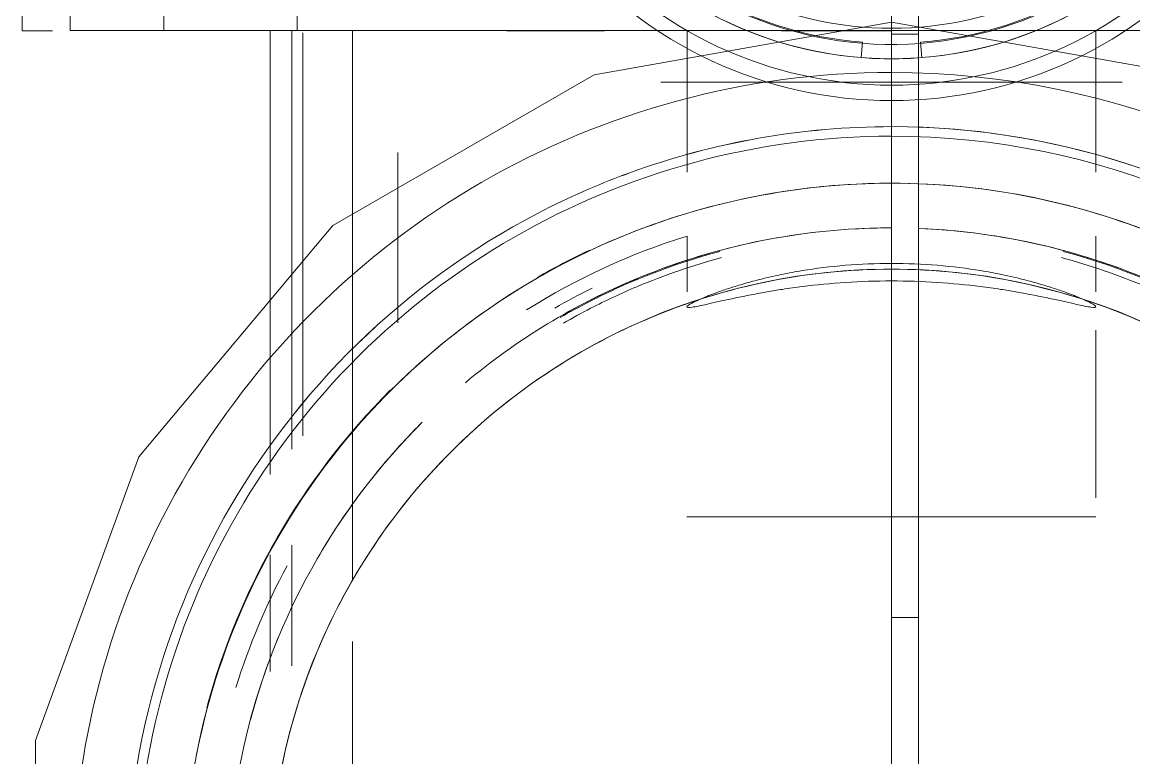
# Model space of a CAD drawing. Header units: metres. Extents: x 147 to 427, y -16 to 162.
# Drawn here: x 318.4347 to 318.5625, y 96.1173 to 96.202 of the extents above; entities that cross this region are included whole.
import ezdxf

# ---------------------------------------------------------------- set-up
doc = ezdxf.new("R2010")
doc.units = ezdxf.units.M
for name, color, linetype, lineweight in [('P-PIPE', 7, 'Continuous', 5), ('P-PIPE-CNTR', 7, 'Continuous', 5), ('P-SANR-FIXT', 7, 'Continuous', 5)]:
    doc.layers.add(name, color=color, linetype=linetype, lineweight=lineweight)

# ---------------------------------------------------------------- blocks, each defined once
blk = doc.blocks.new('Bomba Jacuzzi1 - 15B-T 1_1_2CV TRIF_220_380V _1 1_2CV_-2414014-TÉRREO 1_20 - Dependente 1')
at = {"layer": 'P-SANR-FIXT', "color": 254, "lineweight": 15, "true_color": 0xd3d3d3}
for p, q in [((0.1188539035430828, 0.1000000000000005), (0.09902800000000002, 0.1000000000000005)), ((0.09902800000000002, 0.1000000000000006), (0.1188539035430828, 0.1000000000000006)), ((0.09902800000000002, 0.1000000000000006), (0.1188539035430828, 0.1000000000000006)), ((0.09905600000000002, 0.09127999058431754), (0.09905600000000002, 0.08183940065763023)), ((0.09905600000000002, 0.08369963825268044), (0.103056, 0.08369963825268044)), ((0.0990560000000322, 0.07147000000000037), (0.04795790829819047, 0.07147000000000037)), ((0.03983716857408981, 0.06899999999965513), (0.02594911746114831, 0.06899999999965513)), ((0.05242102550241265, 0.06772500000000041), (0.09878500888991258, 0.06772500000000041)), ((0.03579571668980281, 0.06200000000000031), (0.05924381482001789, 0.06200000000000031)), ((0.09905600000003041, 0.06200000000000031), (0.05924381482001789, 0.06200000000000031)), ((0.08634771557962757, -0.003109999999999865), (0.0085446547744097, -0.003109999999999865))]:
    blk.add_line(p, q, dxfattribs=at)
at = {"layer": 'P-SANR-FIXT', "color": 254, "lineweight": 15, "true_color": 0xe9e9e9}
for p, q in [((0.09902800000000002, 0.1000000000000005), (0.09902800000000002, 0.09650000000000053)), ((0.09902800000000002, 0.09650000000000054), (0.09902800000000002, 0.1000000000000006)), ((0.09905600000000002, 0.06838664109389185), (0.103056, 0.06838664109389185)), ((0.09311510000000002, 0.02652500000000036), (0.09311510000000002, 0.0229713238353825)), ((0.09905600000002632, 0.0235077779681538), (0.08275103697731374, 0.0235077779681538)), ((0.09905600000000002, 0.01663468702741362), (0.09905600000000002, 0.02352500000000038)), ((0.09905600000000002, 0.01663468702741398), (0.09905600000000002, 0.02352500000000038)), ((0.09311510000000002, 0.01176250000000003), (0.09311510000000002, 0.01663468702741362)), ((0.09311510000000002, 0.01176250000000048), (0.09311510000000002, 0.01663468702741398)), ((0.09311510000000002, 0.01326250000000045), (0.09311510000000002, -0.01326249999999951)), ((0.09905600000000002, -3.196042743662642e-17), (0.09905600000000002, 0.01176250000000003)), ((0.09905600000000002, 5.048044136244805e-16), (0.09905600000000002, 0.01176250000000048)), ((0.09311510000000002, -0.006088718036036295), (0.09311510000000002, 5.048044136244805e-16)), ((0.09311510000000002, -0.006088718036036832), (0.09311510000000002, -3.196042743662642e-17)), ((0.09905599999997164, -0.0031099999999996), (0.08634771557961866, -0.0031099999999996)), ((0.08634771557961862, -0.003109999999999684), (0.09905599999997158, -0.003109999999999684)), ((0.09905600000000002, -0.01176249999999998), (0.09905600000000002, -0.006088718036036832)), ((0.09905600000000002, -0.01176249999999954), (0.09905600000000002, -0.006088718036036295)), ((0.09311510000000002, -0.01663468702741345), (0.09311510000000002, -0.01176249999999998)), ((0.09311510000000002, -0.01663468702741305), (0.09311510000000002, -0.01176249999999954)), ((0.09905600000000002, -0.02272340506345007), (0.09905600000000002, -0.01663468702741345)), ((0.09905600000000002, -0.02272340506344993), (0.09905600000000002, -0.01663468702741305)), ((0.09311510000000002, -0.02297132383538193), (0.09311510000000002, -0.02652499999999965)), ((0.08275103697731374, -0.02350777796815307), (0.09905600000002632, -0.02350777796815307))]:
    blk.add_line(p, q, dxfattribs=at)
at = {"layer": 'P-SANR-FIXT', "color": 9, "lineweight": 15, "true_color": 0xc0c0c0}
for p, q in [((0.1188539035430828, 0.1000000000000005), (0.09902800000000002, 0.1000000000000005)), ((0.1188133931416311, 0.09449999999974462), (0.09905600000007035, 0.09449999999974462)), ((0.09905600000000002, 0.09450000000000038), (0.09905600000000002, -4.174393375318353e-16)), ((0.09905600000000002, 0.09450000000000038), (0.09905600000000002, 0.09127999058431754)), ((0.04795790829819046, 0.07147000000000037), (0.09905600000003222, 0.07147000000000037)), ((0.09905600000007035, 0.06899999999965513), (0.05090153967197403, 0.06899999999965513)), ((0.05924381482001789, 0.06200000000000031), (0.09905600000003041, 0.06200000000000031)), ((0.08689609248960532, 1.353583911622992e-16), (0.1075000000000001, 1.353583911622992e-16)), ((0.1075000000000001, -0.003109999999999865), (0.08634771557962757, -0.003109999999999865)), ((0.09905600000000002, -0.003145231169702491), (0.09905600000000002, -0.09449999999999967))]:
    blk.add_line(p, q, dxfattribs=at)
at = {"layer": 'P-SANR-FIXT', "color": 254, "lineweight": 15, "true_color": 0xe0e0e0}
for p, q in [((0.103056, 0.1000000000000005), (0.09905600000000002, 0.1000000000000005)), ((0.02532207243578296, 0.07147000000000037), (0.03873347263762102, 0.07147000000000037)), ((0.09878500888991258, 0.06772500000000041), (0.05242102550241265, 0.06772500000000041)), ((0.01093227280387992, 0.06200000000000031), (0.02877572674535542, 0.06200000000000031)), ((0.08275103697731374, 0.0235077779681538), (0.09905600000002632, 0.0235077779681538)), ((0.09311510000000002, 0.01663468702741362), (0.09311510000000002, 0.02352500000000038)), ((0.09311510000000002, 0.01663468702741398), (0.09311510000000002, 0.02352500000000038)), ((0.09311510000000002, 0.0229713238353825), (0.09311510000000002, -0.02297132383538193)), ((0.09311510000000002, 0.02297132383538264), (0.09311510000000002, 0.01326250000000045)), ((0.09311510000000002, 0.006088718036036797), (0.09311510000000002, 0.01176250000000003)), ((0.09311510000000002, 5.048044136244805e-16), (0.09311510000000002, 0.01176250000000048)), ((0.09311510000000002, -3.196042743662642e-17), (0.09311510000000002, 0.006088718036036797)), ((-0.08689609248962044, 1.353583911622991e-16), (0.08689609248960532, 1.353583911622992e-16)), ((0.09311510000000002, -0.01176249999999998), (0.09311510000000002, -0.006088718036036832)), ((0.09311510000000002, -0.01176249999999954), (0.09311510000000002, -0.006088718036036295)), ((0.09311510000000002, -0.01326249999999951), (0.09311510000000002, -0.02297132383538179)), ((0.09311510000000002, -0.02037324762402876), (0.09311510000000002, -0.01663468702741345)), ((0.09311510000000002, -0.02352499999999963), (0.09311510000000002, -0.01663468702741305)), ((0.09311510000000002, -0.02352499999999963), (0.09311510000000002, -0.02037324762402876)), ((0.09905600000002632, -0.02350777796815307), (0.08275103697731374, -0.02350777796815307))]:
    blk.add_line(p, q, dxfattribs=at)
at = {"layer": 'P-SANR-FIXT', "color": 7, "lineweight": 15, "true_color": 0xefefef}
for p, q in [((0.02877572674535541, 0.06200000000000031), (0.01661284993073687, 0.06200000000000031)), ((0.06544093350148483, 0.05680000000000045), (0.08503032854877601, 0.05680000000000045)), ((0.09311510000000002, 0.02652500000000036), (0.09311510000000002, 0.02297132383538264)), ((0.09905600000000002, 0.01176250000000003), (0.09905600000000002, 0.01663468702741362)), ((0.09905600000000002, 0.01176250000000048), (0.09905600000000002, 0.01663468702741398)), ((0.09905599999997156, 3.166817919009191e-16), (0.08689609248959657, 3.166817919009191e-16)), ((0.08689609248959661, 4.002593811947009e-16), (0.09905599999997163, 4.002593811947009e-16)), ((0.09905600000000002, -0.006088718036036295), (0.09905600000000002, 5.048044136244805e-16)), ((0.09905600000000002, -0.006088718036036832), (0.09905600000000002, -3.196042743662642e-17)), ((0.09905600000000002, -0.01663468702741345), (0.09905600000000002, -0.01176249999999998)), ((0.09905600000000002, -0.01663468702741305), (0.09905600000000002, -0.01176249999999954)), ((0.09311510000000002, -0.02297132383538179), (0.09311510000000002, -0.02652499999999965)), ((0.09905600000000002, -0.02352499999999963), (0.09905600000000002, -0.02272340506345007)), ((0.09905600000000002, -0.02352499999999963), (0.09905600000000002, -0.02272340506344993))]:
    blk.add_line(p, q, dxfattribs=at)
at = {"layer": 'P-SANR-FIXT', "color": 7, "lineweight": 15, "true_color": 0xf3f3f3}
for p, q in [((0.08503032854877601, 0.05680000000000045), (0.06544093350148483, 0.05680000000000045)), ((0.0431151, 0.01663468702741398), (0.0431151, 0.02352500000000038)), ((0.0431151, 0.01663468702741398), (0.0431151, 0.02352500000000038)), ((0.0431151, 5.048044136244805e-16), (0.0431151, 0.01176250000000048)), ((0.0431151, 5.048044136244805e-16), (0.0431151, 0.01176250000000048)), ((0.09902800000000002, 0.01267122112329023), (0.09902800000000002, 5.583533635444838e-16)), ((0.09905600000000002, 0.01278113293212703), (0.09905600000000002, 1.144990690029193e-15)), ((0.09905600000000002, 4.991340674109779e-16), (0.09905600000000002, 0.01272673134539941)), ((0.09862, 5.44077283226585e-16), (0.09862, -0.003109999999999457)), ((0.09862000000000003, 5.239850220384312e-16), (0.09862000000000003, -0.003109999999999476)), ((0.08634771557968073, -0.003109999999999457), (0.09862, -0.003109999999999457)), ((0.0431151, -0.02272340506344993), (0.0431151, -0.01663468702741305)), ((0.0431151, -0.02272340506344993), (0.0431151, -0.01663468702741305)), ((0.06458708914903882, -0.02350777796815307), (0.04528757249141721, -0.02350777796815307)), ((0.0645870891490574, -0.02350777796815307), (0.04528757249141908, -0.02350777796815307))]:
    blk.add_line(p, q, dxfattribs=at)
at = {"layer": 'P-SANR-FIXT', "color": 7, "lineweight": 15, "true_color": 0xf8f8f8}
for p, q in [((0.09902800000000002, 0.04425000000000057), (0.09902800000000002, 0.03300000000000055)), ((0.0431151, 0.01176250000000048), (0.0431151, 0.01663468702741398)), ((0.0431151, 0.01176250000000048), (0.0431151, 0.01663468702741398)), ((0.0431151, 1.769835457978281e-16), (0.0431151, 0.01176250000000021)), ((0.0431151, 1.769835457978281e-16), (0.0431151, 0.01176250000000021)), ((0.0431151, -0.01663468702741305), (0.0431151, -0.01176249999999954)), ((0.0431151, -0.01663468702741305), (0.0431151, -0.01176249999999954)), ((0.0431151, -0.02037324762402862), (0.0431151, -0.01663468702741327)), ((0.0431151, -0.02272340506344999), (0.0431151, -0.01663468702741327)), ((0.0431151, -0.02272340506344999), (0.0431151, -0.02037324762402862)), ((0.04528757249141721, -0.02350777796815307), (0.06458708914903882, -0.02350777796815307)), ((0.04528757249141909, -0.02350777796815307), (0.06458708914905742, -0.02350777796815307))]:
    blk.add_line(p, q, dxfattribs=at)
at = {"layer": 'P-SANR-FIXT', "color": 7, "lineweight": 15, "true_color": 0xfafafa}
for p, q in [((0.09902800000000002, 0.0344556059243817), (0.09902800000000002, 0.04425000000000058)), ((0.07541090421815666, 0.02350777796815381), (0.06898029329074325, 0.02350777796815381)), ((0.0431151, 0.01663468702741374), (0.0431151, 0.02272340506345065)), ((0.0431151, 0.02037324762402917), (0.0431151, 0.02272340506345065)), ((0.0431151, 0.01663468702741374), (0.0431151, 0.02037324762402917)), ((0.06658529617464228, 3.166817919009191e-16), (0.04311509999999998, 3.166817919009191e-16)), ((0.04311510000000002, 4.002593811947009e-16), (0.06658529617464233, 4.002593811947009e-16)), ((0.0431151, -0.00155842329472024), (0.0431151, 2.605611350916099e-16)), ((0.0431151, -0.01176249999999977), (0.0431151, 1.769835457978281e-16)), ((0.0431151, -0.006088718036036591), (0.0431151, 1.769835457978281e-16)), ((0.0431151, -0.003109999999999614), (0.0431151, -0.00155842329472024)), ((0.0431151, -0.01176249999999977), (0.0431151, -0.006088718036036591)), ((0.06898029329074327, -0.02350777796815307), (0.07541090421815669, -0.02350777796815307))]:
    blk.add_line(p, q, dxfattribs=at)
at = {"layer": 'P-SANR-FIXT', "color": 7, "lineweight": 15, "true_color": 0xf6f6f6}
for p, q in [((0.09905600000000002, 0.0345466537477517), (0.09905600000000002, 0.03743159395229576)), ((0.09905600000000002, 0.03475638202001811), (0.09905600000000002, 0.02445839976218939)), ((0.06898029329074325, 0.02350777796815381), (0.07541090421815666, 0.02350777796815381)), ((0.09902800000000002, 5.583533635444838e-16), (0.09902800000000002, 0.01267122112329025)), ((0.09905600000000002, 0.01267447527988558), (0.09905600000000002, 5.414335646491964e-16)), ((0.0431151, -0.003109999999999682), (0.0431151, 4.839100163010352e-16)), ((0.0431151, -0.006088718036036295), (0.0431151, 5.048044136244805e-16)), ((0.0431151, -0.01176249999999954), (0.0431151, 5.048044136244805e-16)), ((0.09862, 5.439044770128022e-16), (0.08689609248965897, 5.439044770128022e-16)), ((0.06474332198854078, -0.0031099999999996), (0.05272720470961851, -0.0031099999999996)), ((0.0527272047096185, -0.003109999999999684), (0.06474332198854076, -0.003109999999999684)), ((0.09862000000000003, -0.003109999999999476), (0.1075, -0.003109999999999476)), ((0.0431151, -0.01176249999999954), (0.0431151, -0.006088718036036295)), ((0.0431151, -0.02352499999999963), (0.0431151, -0.02272340506344993)), ((0.0431151, -0.02352499999999963), (0.0431151, -0.02272340506344993)), ((0.07541090421815669, -0.02350777796815307), (0.06898029329074326, -0.02350777796815307))]:
    blk.add_line(p, q, dxfattribs=at)
at = {"layer": 'P-SANR-FIXT', "color": 7, "lineweight": 15, "true_color": 0xfbfbfb}
for p, q in [((0.09902800000000002, 0.03300000000000057), (0.09902800000000002, 0.0344556059243817)), ((0.0431151, 0.01176250000000021), (0.0431151, 0.01663468702741374)), ((0.0431151, 0.01176250000000021), (0.0431151, 0.01663468702741374)), ((0.1075, 5.241691525270655e-16), (0.09862000000000003, 5.241691525270654e-16)), ((0.0431151, -0.01663468702741327), (0.0431151, -0.01176249999999977)), ((0.0431151, -0.01663468702741327), (0.0431151, -0.01176249999999977))]:
    blk.add_line(p, q, dxfattribs=at)
at = {"layer": 'P-SANR-FIXT', "color": 7, "lineweight": 15, "true_color": 0xfcfcfc}
for p, q in [((0.0431151, 0.02272340506345065), (0.0431151, 0.02352500000000038)), ((0.0431151, 0.02272340506345065), (0.0431151, 0.02352500000000038)), ((0.02499999999993894, 5.63639801498539e-16), (-1.575233277151256e-14, 5.63639801498539e-16)), ((0.03150000000000001, 5.474571906916029e-16), (0.03208578643762696, 5.474571906916029e-16)), ((0.03150000000000001, 5.636408006992611e-16), (0.03150000000000001, -0.003109999999999437)), ((0.03208578643762696, 5.474571906916029e-16), (0.03250000000000009, 5.474571906916029e-16)), ((0.03250000000000009, 5.474571906916029e-16), (0.03298236190979509, 5.474571906916029e-16)), ((0.03298236190979509, 5.474571906916029e-16), (0.03350000000000017, 5.474571906916029e-16)), ((0.03156814834742187, -0.003109999999999453), (0.03150000000000001, -0.003109999999999453)), ((0.03298236190979507, -0.003109999999999453), (0.03156814834742187, -0.003109999999999453)), ((0.03350000000000015, -0.003109999999999453), (0.03298236190979507, -0.003109999999999453)), ((0.0431151, -0.02352499999999963), (0.0431151, -0.02272340506344999)), ((0.0431151, -0.02352499999999963), (0.0431151, -0.02272340506344999))]:
    blk.add_line(p, q, dxfattribs=at)
at = {"layer": 'P-SANR-FIXT', "color": 9, "lineweight": 15, "true_color": 0xc0c0c0, "flags": 128}
for points in [[(0.09999998131676355, 5.050566449236575e-16), (0.09396924395872282, 0.0342020127350565), (0.07660442781418467, 0.06427875796631603), (0.04999998598757245, 0.08660253633340473), (0.01736480680291962, 0.09848077070137191), (-0.01736482548615646, 0.09848077070137187), (-0.05000000467080925, 0.08660253633340458), (-0.07660444649742139, 0.06427875796631578), (-0.09396926264195941, 0.03420201273505619), (-0.1, 1.954921369333039e-16)], [(-0.1000000000000001, -4.677232062027236e-16), (-0.0939692626419592, -0.03420201273505644), (-0.07660444649742097, -0.06427875796631592), (-0.05000000467080871, -0.08660253633340455), (-0.01736482548615584, -0.09848077070137164), (0.01736480680292023, -0.09848077070137147), (0.04999998598757299, -0.08660253633340408), (0.07660442781418506, -0.0642787579663152), (0.093969243958723, -0.03420201273505556), (0.09999998131676352, 4.695065816975192e-16)]]:
    blk.add_lwpolyline(points, dxfattribs=at)
at = {"layer": 'P-SANR-FIXT', "color": 9, "lineweight": 15, "true_color": 0xc0c0c0}
for centre, radius, start, end in [((0, 1.023625628704395e-16), 0.08689609248961411, 359.9999999999994, 179.9999999999995), ((0, 1.127187232441429e-16), 0.08149000000000008, 359.9999999999996, 179.9999999999996), ((0, 1.127187232441429e-16), 0.07159999999999996, 7.824164516400251e-13, 180.0000000000004), ((0, 1.023625628704395e-16), 0.0868960924896141, 179.9999999999999, 359.9999999999994), ((0, 1.127187232441429e-16), 0.08149000000000009, 179.9999999999996, 359.9999999999991), ((0, 1.127187232441429e-16), 0.07159999999999996, 180.0000000000008, 4.071109992273301e-13)]:
    blk.add_arc(centre, radius, start, end, dxfattribs=at)
at = {"layer": 'P-SANR-FIXT', "color": 254, "lineweight": 15, "true_color": 0xd3d3d3}
for centre, radius, start, end in [((0, 1.290458026391406e-16), 0.08689609248961411, 359.9999999999994, 179.9999999999995), ((0, 2.844391389089651e-16), 0.08154999999999993, 44.99999999999996, 74.99999999999996), ((0, 1.431086360526023e-16), 0.07635299999999996, 67.49999999999972, 112.4999999999996), ((0, 2.167599433278156e-16), 0.07634999999999995, 44.99999999999996, 74.99999999999996), ((0, 2.19957385638736e-16), 0.07635000000000004, 45.00000000000041, 75.00000000000041), ((0, 1.431086360526023e-16), 0.07635299999999993, 44.99999999999967, 59.95697893942856), ((0, 1.431086360526023e-16), 0.07635299999999995, 22.49999999999967, 39.94406122228113), ((0, 2.167599433278156e-16), 0.07634999999999996, 24.37700643821345, 29.99999999999997), ((0, 1.431086360526023e-16), 0.07635300000000007, 359.9999999999994, 19.95504250060435), ((0, 2.167599433278156e-16), 0.07635000000000007, 359.9999999999996, 14.99999999999997), ((0, 2.19957385638736e-16), 0.07635000000000003, 3.766041550160073e-13, 15.00000000000037), ((0, 1.290458026391406e-16), 0.0868960924896141, 179.9999999999999, 359.9999999999994), ((0, 1.431086360526023e-16), 0.07635300000000005, 340.04495749946, 357.605156484576), ((0, 2.167599433278156e-16), 0.07635000000000003, 344.9999999999997, 357.6392696897937)]:
    blk.add_arc(centre, radius, start, end, dxfattribs=at)
at = {"layer": 'P-SANR-FIXT', "color": 254, "lineweight": 15, "true_color": 0xe0e0e0}
for centre, radius, start, end in [((0, 2.876365812198856e-16), 0.08155000000000005, 60.00000000000038, 75.0000000000004), ((0, 3.521183344901147e-16), 0.07898999999999994, 61.68274863901873, 72.71298052105593), ((0, 2.19957385638736e-16), 0.07635000000000007, 24.37700643821386, 30.00000000000044), ((0, 2.167599433278156e-16), 0.07634999999999997, 15, 24.37700643821345), ((0, 2.19957385638736e-16), 0.07635, 345, 357.639269689794), ((0, 2.167599433278156e-16), 0.07635000000000004, 335.6229935617862, 344.9999999999997)]:
    blk.add_arc(centre, radius, start, end, dxfattribs=at)
at = {"layer": 'P-SANR-FIXT', "color": 7, "lineweight": 15, "true_color": 0xf3f3f3}
for centre, radius, start, end in [((0, 3.521183344901147e-16), 0.07898999999999996, 17.31377937865077, 32.10343579877343), ((0, 2.876365812198856e-16), 0.08155000000000007, 25.18052510815339, 30.00000000000044)]:
    blk.add_arc(centre, radius, start, end, dxfattribs=at)
at = {"layer": 'P-SANR-FIXT', "color": 7, "lineweight": 15, "true_color": 0xf8f8f8}
for centre, radius, start, end in [((0, 3.553157768010351e-16), 0.07899000000000007, 17.31377937865118, 32.10343579877384), ((0, 3.859579322806895e-16), 0.07748999999999996, 26.37272418687401, 29.99999999999996)]:
    blk.add_arc(centre, radius, start, end, dxfattribs=at)
at = {"layer": 'P-SANR-FIXT', "color": 254, "lineweight": 15, "true_color": 0xe9e9e9}
for centre, radius, start, end in [((0, 2.844391389089651e-16), 0.08154999999999996, 25.18052510815296, 29.99999999999996), ((0, 2.19957385638736e-16), 0.07635000000000006, 15.00000000000038, 24.37700643821385), ((0, 2.19957385638736e-16), 0.07634999999999997, 335.6229935617865, 345)]:
    blk.add_arc(centre, radius, start, end, dxfattribs=at)
at = {"layer": 'P-SANR-FIXT', "color": 7, "lineweight": 15, "true_color": 0xfafafa}
for centre, radius, start, end in [((0, 3.891553745916099e-16), 0.07749000000000006, 26.37272418687445, 30.00000000000044), ((0, 4.197975300712642e-16), 0.07624499999999997, 24.19018880764585, 27.00887030216588)]:
    blk.add_arc(centre, radius, start, end, dxfattribs=at)
at = {"layer": 'P-SANR-FIXT', "color": 7, "lineweight": 15, "true_color": 0xfcfcfc}
for centre, radius, start, end in [((0, 4.874767256524138e-16), 0.07549499999999996, 27.28808600928896, 29.99999999999996), ((0, 4.906741679633342e-16), 0.07549500000000008, 27.2880860092894, 30.00000000000043), ((0, 4.229949723821846e-16), 0.07624500000000008, 27.00887030216635, 30.00000000000044), ((0, 4.874767256524138e-16), 0.07549499999999998, 22.84066461068373, 27.28808600928896), ((0, 4.906741679633342e-16), 0.07549500000000008, 22.84066461068413, 27.2880860092894), ((0, 4.229949723821846e-16), 0.07624500000000008, 24.19018880764629, 27.00887030216635), ((0, 4.229949723821846e-16), 0.07624500000000008, 15.00000000000038, 24.19018880764629), ((0, 4.874767256524138e-16), 0.07549499999999999, 14.99999999999999, 22.84066461068375), ((0, 4.906741679633342e-16), 0.07549500000000008, 15.00000000000038, 22.84066461068413), ((0, 4.53637127861839e-16), 0.07624500000000006, 335.8098111923537, 344.9999999999997), ((0, 4.568345701727594e-16), 0.076245, 335.8098111923541, 345), ((0, 4.874767256524138e-16), 0.07549500000000006, 337.1593353893857, 344.9999999999997), ((0, 4.906741679633342e-16), 0.07549499999999999, 337.1593353893861, 345)]:
    blk.add_arc(centre, radius, start, end, dxfattribs=at)
at = {"layer": 'P-SANR-FIXT', "color": 7, "lineweight": 15, "true_color": 0xfbfbfb}
for radius, start, end in [(0.07624499999999998, 27.00887030216589, 29.99999999999997), (0.076245, 14.99999999999999, 24.19018880764587)]:
    blk.add_arc((0, 4.197975300712642e-16), radius, start, end, dxfattribs=at)
at = {"layer": 'P-SANR-FIXT', "color": 9, "lineweight": 15, "true_color": 0xc0c0c0}
for centre, major_axis, ratio, start_param, end_param in [((-8.872786700619351e-06, 1.194313342431606e-16), (1.85329449417384e-09, 0.09424203516568411), 0.9999999532919074, 4.712389000049942, 7.853981653639738), ((-3.064626870619938e-06, 1.531878561429779e-16), (0, 0.08799999999999776), 0.9999999532919063, 5.118927907653696, 7.447442706705474), ((6.456456463216353e-18, 1.709992020943752e-16), (0, 0.08799999999999777), 0.9999999532919063, 5.11892790765369, 7.447442706705468), ((-3.064626870619938e-06, 1.531878561429779e-16), (0, 0.08799999999999766), 0.9999999532919084, 4.712388980384688, 5.061454830783553), ((6.456456463216353e-18, 1.709992020943752e-16), (1.730535956371782e-09, 0.0879999999999977), 0.9999999532919076, 4.71238900004986, 5.061454850448726), ((-8.872786700619351e-06, 1.194313342431606e-16), (1.853288258245072e-09, 0.09424203516568413), 0.9999999532919074, 1.570796346460093, 4.712389000049876), ((-3.064626870619938e-06, 1.531878561429779e-16), (0, 0.08799999999999777), 0.999999953291906, 1.570796326794898, 4.014257279586957), ((-3.064626870619938e-06, 1.531878561429779e-16), (-1.639127731323199e-09, 0.08799999999999769), 0.9999999532919077, 4.050154005842011, 4.712388961758236), ((6.456456463216353e-18, 1.709992020943752e-16), (0, 0.0879999999999977), 0.9999999532919074, 1.606865268131576, 4.01425727958695), ((6.456456463216353e-18, 1.709992020943752e-16), (0, 0.08799999999999764), 0.9999999532919093, 4.050084018980147, 4.676320039047997)]:
    blk.add_ellipse(centre, major_axis=major_axis, ratio=ratio, start_param=start_param, end_param=end_param, dxfattribs=at)
at = {"layer": 'P-SANR-FIXT', "color": 254, "lineweight": 15, "true_color": 0xd3d3d3}
for centre, major_axis, ratio, start_param, end_param in [((-3.064626870619938e-06, 1.531878561429779e-16), (0, 0.08799999999999766), 0.9999999532919087, 5.061454830783553, 5.118927907653697), ((6.456456463216353e-18, 1.709992020943752e-16), (0, 0.08799999999999777), 0.9999999532919062, 5.061454830783546, 5.11892790765369)]:
    blk.add_ellipse(centre, major_axis=major_axis, ratio=ratio, start_param=start_param, end_param=end_param, dxfattribs=at)
at = {"layer": 'P-SANR-FIXT', "color": 9, "lineweight": 15, "true_color": 0xc0c0c0}
for points, knots in [([(-0.08149, 6.915610263412785e-16), (-0.08148999999999998, 0.005333582773260973), (-0.08043936840709714, 0.01600059014543053), (-0.0757721031800545, 0.0313863415192503), (-0.06819284841398482, 0.04556576560923738), (-0.05799301510907046, 0.05799445858359879), (-0.04556408001983154, 0.0681929903311892), (-0.02665942578964575, 0.0783037554691922), (7.537335626577962e-07, 0.08361310612496461), (0.03199919312469778, 0.07724569004400805), (0.05912412820276933, 0.05912064882930373), (0.07724849923916756, 0.03199308827359808), (0.0814900000000001, 0.01066357034138363), (0.08149000000000003, -6.285110452919352e-16)], [-1, -1, -1, -1, -0.9375, -0.875, -0.8125, -0.75, -0.6875, -0.625, -0.5, -0.375, -0.25, -0.125, 0, 0, 0, 0]), ([(0.07160000000000001, 8.170372942311886e-16), (0.07159999999999996, 0.004996843003584869), (0.07055012434632335, 0.01499139778632501), (0.06589111025518522, 0.02933330300252009), (0.05835243489548379, 0.04239177096085897), (0.04826334414661269, 0.05359771425668258), (0.0360648502580706, 0.0624614457847582), (0.02229012284592068, 0.06859358641576921), (0.002624721371722811, 0.07278074740840991), (-0.02278000513027219, 0.07011875253094395), (-0.04933087644795584, 0.05478847502356465), (-0.06735058388932334, 0.02998633844027752), (-0.0716000000000001, 0.009997411137902276), (-0.07160000000000001, -3.300021714225388e-16)], [-1, -1, -1, -1, -0.9333333333333333, -0.8666666666666667, -0.8, -0.7333333333333333, -0.6666666666666666, -0.6, -0.5333333333333333, -0.4, -0.2666666666666667, -0.1333333333333333, 0, 0, 0, 0]), ([(0.08149, -6.512403850954116e-16), (0.08148999999999997, -0.005331785170691825), (0.08044018347857498, -0.0159962075207034), (0.07577345726074407, -0.03138322580897823), (0.06819486301830606, -0.04556270254235167), (0.05799556549671066, -0.05799192230404528), (0.04556708016979629, -0.06819098187628486), (0.02666286868296153, -0.07830258590981386), (2.917092179272419e-06, -0.08361310525599641), (-0.03199578100517066, -0.07724709681733986), (-0.05912158446045693, -0.05912325027610014), (-0.07724687002309763, -0.03199649235308241), (-0.08149000000000008, -0.01066716554652141), (-0.08149000000000003, 7.048153727318152e-16)], [-1, -1, -1, -1, -0.9375, -0.875, -0.8125, -0.75, -0.6875, -0.625, -0.5, -0.375, -0.25, -0.125, 0, 0, 0, 0]), ([(-0.07160000000000001, -8.162617680635638e-16), (-0.07159999999999994, -0.004998705568951706), (-0.0705492235242164, -0.01499593211006942), (-0.06588961795123277, -0.02933649530441696), (-0.05835022473143901, -0.0423948629436537), (-0.04826056498655445, -0.05360020190055405), (-0.03606161013376021, -0.06246332051961071), (-0.02228656631151024, -0.06859474071664154), (-0.002620951118988878, -0.07278088395454108), (0.02278365785610294, -0.07011757158513147), (0.04933365487162434, -0.05478591583913355), (0.06735238439740708, -0.02998283883067848), (0.07160000000000011, -0.009993686007168193), (0.07160000000000001, 8.136043921913583e-16)], [-1, -1, -1, -1, -0.9333333333333333, -0.8666666666666667, -0.8, -0.7333333333333333, -0.6666666666666666, -0.6, -0.5333333333333333, -0.4, -0.2666666666666667, -0.1333333333333333, 0, 0, 0, 0])]:
    blk.add_open_spline(points, degree=3, knots=knots, dxfattribs=at)
at = {"layer": 'P-SANR-FIXT', "color": 7, "lineweight": 15, "true_color": 0xfafafa}
for points in [[(0.06725966523939035, 0.02352500000000038), (0.06718528992804011, 0.02352500000000035), (0.06717186702195883, 0.02332520632458718), (0.06722690217056908, 0.02293061317016548)], [(0.06770385827511761, 0.02292761926369992), (0.06749351329534267, 0.02332260022925559), (0.06735028937225293, 0.02352500000000038), (0.06725966523939035, 0.02352500000000037)], [(0.07204296775630119, -0.00528773081993161), (0.07218496153671622, -0.003560387205283132), (0.07225557536829667, -0.001783230087651041), (0.07226253747327147, 6.716026254008009e-16)], [(0.06722690217056906, -0.02293061317016469), (0.06717186702195882, -0.02332520632458642), (0.06718528992804013, -0.02352499999999965), (0.06725966523939036, -0.02352499999999963)], [(0.06725966523939036, -0.02352499999999963), (0.06735028937225296, -0.02352499999999961), (0.06749351329534271, -0.02332260022925484), (0.06770385827511767, -0.02292761926369918)]]:
    blk.add_open_spline(points, degree=3, dxfattribs=at)
at = {"layer": 'P-SANR-FIXT', "color": 7, "lineweight": 15, "true_color": 0xf8f8f8}
for points in [[(0.06722690217056908, 0.02293061317016548), (0.06728193731917934, 0.02253602001574377), (0.06740543052248112, 0.02194662738231354), (0.06757486483220662, 0.02118131021015163)], [(0.06849269258512396, 0.02118228345161362), (0.06834027601593835, 0.02156331237550506), (0.06805293627312266, 0.02223885721796099), (0.06780903076500511, 0.02273012878092209), (0.06770385827511761, 0.02292761926369992)], [(0.06892295764663528, 0.0146736159136997), (0.06894355751487798, 0.01455769755414245), (0.06896408061050831, 0.01444089299058294), (0.06898451504228778, 0.01432322334532138)], [(0.06959988120346877, 0.01023165422180731), (0.06980005837753699, 0.008649932494654304), (0.06996584521950593, 0.006977730143898205), (0.07007614978936623, 0.005257992802692371)], [(0.0720429677563012, 0.005287730819932649), (0.07190097397588617, 0.007015074434581081), (0.07168760024663655, 0.008692604546245954), (0.07142603123523922, 0.01027537323332437)], [(0.07024764732929105, 4.486107110026189e-16), (0.0702412766569782, -0.001770983129829918), (0.07018645435922653, -0.003538255461485381), (0.07007614978936623, -0.005257992802691194)], [(0.06757486483220662, -0.02118131021015078), (0.06740543052248109, -0.02194662738231272), (0.06728193731917931, -0.02253602001574296), (0.06722690217056906, -0.02293061317016469)], [(0.06770385827511767, -0.02292761926369918), (0.06780903076500515, -0.02273012878092136), (0.06805293627312267, -0.02223885721796026), (0.06834027601593841, -0.02156331237550432), (0.06849269258512401, -0.02118228345161288)]]:
    blk.add_open_spline(points, degree=3, dxfattribs=at)
at = {"layer": 'P-SANR-FIXT', "color": 7, "lineweight": 15, "true_color": 0xf6f6f6}
for points in [[(0.06757486483220662, 0.02118131021015163), (0.06765958198706938, 0.02079865162407067), (0.06785198685000676, 0.01994537218254293), (0.06807581775241543, 0.01892727483517651), (0.06819261889837093, 0.0183804974463778)], [(0.06819261889837093, 0.0183804974463778), (0.06830942004432643, 0.0178337200575791), (0.06855279372573979, 0.01666470784975068), (0.0688013532215391, 0.0153579011385356), (0.06892295764663528, 0.0146736159136997)], [(0.07142603123523922, 0.01027537323332437), (0.07129524672954053, 0.01106675757686358), (0.07100958007706933, 0.01260214555164877), (0.070688854232391, 0.01402873745121627), (0.07052336736638426, 0.01471053756732809)], [(0.07007614978936623, 0.005257992802692371), (0.07018645435922652, 0.003538255461486537), (0.07024127665697817, 0.001770983129830968), (0.07024764732929105, 4.487743266194319e-16)], [(0.07226253747327147, 6.719595922120442e-16), (0.07225557536829666, 0.001783230087652231), (0.07218496153671623, 0.003560387205284218), (0.0720429677563012, 0.005287730819932649)], [(0.07007614978936623, -0.005257992802691194), (0.06996584521950593, -0.006977730143897006), (0.069800058377537, -0.00864993249465317), (0.0695998812034688, -0.01023165422180618)], [(0.07142603123523923, -0.0102753732333234), (0.07168760024663658, -0.00869260454624495), (0.07190097397588617, -0.007015074434580087), (0.07204296775630119, -0.00528773081993161)], [(0.06898451504228781, -0.01432322334532036), (0.06896408061050834, -0.01444089299058192), (0.06894355751487802, -0.01455769755414144), (0.06892295764663531, -0.01467361591369869)], [(0.06819261889837099, -0.01838049744637691), (0.06807581775241549, -0.01892727483517564), (0.06785198685000682, -0.01994537218254205), (0.0676595819870694, -0.02079865162406982), (0.06757486483220662, -0.02118131021015078)], [(0.06849269258512401, -0.02118228345161288), (0.06864510915430962, -0.02080125452772143), (0.06880627242127295, -0.02037696910116651), (0.0689752615231798, -0.01991220222248023)]]:
    blk.add_open_spline(points, degree=3, dxfattribs=at)
for points, knots in [([(0.07052336736638426, 0.01471053756732809), (0.0703578805003775, 0.01539233768343992), (0.07010196428586599, 0.01636779410709976), (0.06974615837781038, 0.01756378170537186), (0.06948815867321319, 0.0184076081174203), (0.06923265809351173, 0.01919481117838594), (0.06888685405475464, 0.0201648263878898), (0.06864510915430957, 0.02080125452772218), (0.06849269258512396, 0.02118228345161362)], [-0.5714285714285714, -0.5714285714285714, -0.5714285714285714, -0.5714285714285714, -0.5, -0.4642857142857143, -0.4285714285714285, -0.3928571428571428, -0.3571428571428571, -0.2857142857142857, -0.2857142857142857, -0.2857142857142857, -0.2857142857142857]), ([(0.0689845150422878, 0.01432322334532139), (0.06908470843683383, 0.01374626963694241), (0.06930083178380307, 0.01242885602809796), (0.06949979261643469, 0.01102251508538381), (0.06959988120346877, 0.01023165422180731)], [-0.4164713823845432, -0.4164713823845432, -0.4164713823845432, -0.4164713823845432, -0.3571428571428571, -0.2857142857142857, -0.2857142857142857, -0.2857142857142857, -0.2857142857142857])]:
    blk.add_open_spline(points, degree=3, knots=knots, dxfattribs=at)
at = {"layer": 'P-SANR-FIXT', "color": 7, "lineweight": 15, "true_color": 0xf3f3f3}
for points, knots in [([(0.0689752615231798, -0.01991220222248023), (0.06905975607413323, -0.0196798187831371), (0.06923265809351181, -0.01919481117838515), (0.06948815867321324, -0.01840760811741952), (0.06974615837781042, -0.01756378170537103), (0.07010196428586599, -0.01636779410709889), (0.07052849131005183, -0.01474203340099917), (0.07100958007706934, -0.01260214555164788), (0.07129524672954056, -0.01106675757686263), (0.07142603123523923, -0.0102753732333234)], [-0.6428571428571428, -0.6428571428571428, -0.6428571428571428, -0.6428571428571428, -0.6071428571428571, -0.5714285714285714, -0.5357142857142857, -0.5, -0.4285714285714285, -0.3571428571428571, -0.2857142857142857, -0.2857142857142857, -0.2857142857142857, -0.2857142857142857]), ([(0.0695998812034688, -0.01023165422180618), (0.0694997926164347, -0.01102251508538269), (0.06930083178380311, -0.01242885602809683), (0.06908470843683384, -0.01374626963694136), (0.06898451504228781, -0.01432322334532036)], [-0.7142857142857143, -0.7142857142857143, -0.7142857142857143, -0.7142857142857143, -0.6428571428571428, -0.5835286176154568, -0.5835286176154568, -0.5835286176154568, -0.5835286176154568])]:
    blk.add_open_spline(points, degree=3, knots=knots, dxfattribs=at)
blk.add_open_spline([(0.06892295764663531, -0.01467361591369869), (0.06880135322153913, -0.01535790113853462), (0.0685527937257398, -0.01666470784974972), (0.06830942004432647, -0.01783372005757819), (0.06819261889837099, -0.01838049744637691)], degree=3, dxfattribs=at)
blk = doc.blocks.new('AF_Soldavel_Uniao - Standard-V205-TÉRREO 1_20 - Dependente 1')
at = {"layer": 'P-PIPE', "color": 4, "lineweight": 15, "true_color": 0x00ffff}
for p, q in [((150.1392395993948, 96.28602145166498), (150.1393787350011, 96.2842589349181)), ((150.1392395993948, 96.28602145166498), (150.1393787350011, 96.2842589349181)), ((150.1460572441064, 96.2842589349181), (150.1461963797128, 96.28602145166498)), ((150.1460572441064, 96.2842589349181), (150.1461963797128, 96.28602145166498)), ((150.1205559508178, 96.27814304159898), (150.1196325325371, 96.27965072945757)), ((150.1205559508178, 96.27814304159898), (150.1196325325371, 96.27965072945757)), ((150.1658034465705, 96.27965072945757), (150.1648800282898, 96.27814304159898)), ((150.1658034465705, 96.27965072945757), (150.1648800282898, 96.27814304159898)), ((150.1140043790337, 96.27556163658319), (150.1151529234544, 96.27421751243956)), ((150.1140043790337, 96.27556163658319), (150.1151529234544, 96.27421751243956)), ((150.1702830556531, 96.27421751243958), (150.1714316000739, 96.27556163658319)), ((150.1702830556531, 96.27421751243958), (150.1714316000739, 96.27556163658319)), ((150.1151529234544, 96.20969955354624), (150.1140043790337, 96.20835542940263)), ((150.1151529234544, 96.20969955354624), (150.1140043790337, 96.20835542940263)), ((150.1714316000739, 96.20835542940263), (150.1702830556531, 96.20969955354624)), ((150.1714316000739, 96.20835542940263), (150.1702830556531, 96.20969955354624)), ((150.1196325325371, 96.20426633652825), (150.1205559508178, 96.20577402438684)), ((150.1196325325371, 96.20426633652825), (150.1205559508178, 96.20577402438684)), ((150.1648800282898, 96.20577402438684), (150.1658034465705, 96.20426633652825)), ((150.1648800282898, 96.20577402438684), (150.1658034465705, 96.20426633652825)), ((150.1393787350011, 96.19965813106772), (150.1392395993948, 96.19789561432084)), ((150.1393787350011, 96.19965813106772), (150.1392395993948, 96.19789561432084)), ((150.1461963797128, 96.19789561432084), (150.1460572441064, 96.19965813106772)), ((150.1461963797128, 96.19789561432084), (150.1460572441064, 96.19965813106772))]:
    blk.add_line(p, q, dxfattribs=at)
for radius, start, end in [(0.04420000000000069, 30.00000000001039, 149.9999999999896), (0.04420000000000135, 94.51365076998617, 121.4863492300073), (0.04419999999999625, 85.4863492300137, 94.51365076998628), (0.04419999999999625, 58.51365076999208, 85.4863492300137), (0.0424319999999998, 94.51365076998582, 121.4863492299991), (0.0424319999999998, 94.51365076998582, 121.4863492299991), (0.04243199999999431, 58.51365076996534, 85.4863492300137), (0.04243199999999431, 58.51365076996534, 85.4863492300137), (0.04419999999999015, 121.4863492300126, 130.5136507699713), (0.04420000000000135, 49.48634923000179, 58.51365076998844), (0.04420000000000022, 130.5136507699601, 143.9999999999825), (0.04420000000000861, 35.99999999999068, 49.48634923000655), (0.04243199999999826, 130.5136507700078, 144.352797940924), (0.04243199999999826, 130.5136507700078, 144.352797940924), (0.04243200000000248, 35.99999999999721, 49.48634922999381), (0.04243200000000248, 35.99999999998705, 49.4863492299994), (0.03069999999999595, 0, 180), (0.03069999999999595, 0, 180), (0.03069999999999595, 0, 180), (0.03069999999999595, 0, 180), (0.02499999999999454, 75.00000000000217, 104.9999999999978), (0.02499999999999454, 75.00000000000217, 104.9999999999978), (0.02499999999999454, 75.00000000000217, 104.9999999999978), (0.02499999999999454, 75.00000000000217, 104.9999999999978), (0.02499999999997726, 135.0000000000163, 180), (0.02499999999999618, 135, 180), (0.02499999999999618, 135, 180), (0.02499999999997726, 135.0000000000163, 180), (0.03069999999999595, 180, 0), (0.03069999999999595, 180, 0), (0.03069999999999595, 180, 0), (0.03069999999999595, 180, 0), (0.02499999999999454, 180, 194.9999999999975), (0.02499999999997726, 180, 194.9999999999893), (0.02499999999997726, 180, 194.9999999999893), (0.02499999999999454, 180, 194.9999999999975), (0.04420000000000069, 210.0000000000031, 329.9999999999962), (0.02499999999999454, 255.0000000000018, 284.9999999999974), (0.02499999999999454, 255.0000000000018, 284.9999999999974), (0.02499999999999454, 255.0000000000018, 284.9999999999974), (0.02499999999999454, 255.0000000000018, 284.9999999999974), (0.04243199999999925, 215.6472020590878, 229.4863492300046), (0.04243199999999925, 215.6472020590878, 229.4863492300046), (0.04243200000001986, 310.5136507699922, 323.9999999999928), (0.04243200000001986, 310.5136507699869, 323.9999999999997), (0.04419999999999015, 216.0000000000063, 229.4863492300283), (0.04420000000000651, 310.5136507699984, 324.0000000000141), (0.04420000000000135, 229.4863492300342, 238.5136507699924), (0.04420000000000861, 301.4863492300069, 310.5136507699931), (0.0424320000000037, 238.5136507700033, 265.4863492300143), (0.0424320000000037, 238.5136507700033, 265.4863492300143), (0.0424319999999998, 274.5136507699854, 301.4863492300315), (0.0424319999999998, 274.5136507699854, 301.4863492300315), (0.04419999999999625, 238.5136507699918, 265.4863492300133), (0.04420000000000135, 274.5136507699866, 301.4863492300112), (0.04419999999999625, 265.4863492300133, 274.5136507699859)]:
    blk.add_arc((150.1427179895538, 96.24195853299291), radius, start, end, dxfattribs=at)
blk = doc.blocks.new('AF_Soldavel_Valvula de Retencao - Soldável - 50 mm-V209-TÉRREO 1_20 - Dependente 1')
at = {"layer": 'P-PIPE', "color": 4, "lineweight": 15, "true_color": 0x00ffff}
for centre, radius, start, end in [((150.142717989554, 96.24195853299292), 0.04901000000001656, 39.99999999999238, 139.9999999999863), ((150.142717989554, 96.24195853299292), 0.04901000000002007, 39.99999999999439, 139.9999999999842), ((150.1427179895541, 96.24195853299292), 0.04722999999914677, 40.00000000001885, 140.0000000000033), ((150.142717989554, 96.24195853299292), 0.04722999999999115, 39.9999999999802, 139.9999999999977), ((150.142717989554, 96.24195853299292), 0.04254999999999149, 29.99999999996641, 144.6899301923015), ((150.142717989554, 96.24195853299292), 0.0406799999999823, 39.99999999996092, 139.9999999999876), ((150.142717989554, 96.24195853299292), 0.0406799999999823, 39.99999999996092, 139.9999999999876), ((150.142717989554, 96.24195853299292), 0.03051999999999566, 0, 180), ((150.142717989554, 96.24195853299292), 0.03051999999999566, 0, 180), ((150.142717989554, 96.24195853299292), 0.03051999999999566, 0, 180), ((150.142717989554, 96.24195853299292), 0.03052000000002408, 0, 180), ((150.1427179895539, 96.24195853299292), 0.02499999999999454, 75.00000000000217, 104.9999999999978), ((150.142717989554, 96.24195853299292), 0.02499999999996708, 74.99999999998646, 105.0000000000136), ((150.142717989554, 96.24195853299292), 0.02500000000002199, 75.00000000001792, 104.9999999999821), ((150.1427179895539, 96.24195853299292), 0.02499999999999454, 75.00000000000217, 104.9999999999978), ((150.142717989554, 96.24195853299292), 0.02499999999998652, 119.9999999999948, 180), ((150.142717989554, 96.24195853299292), 0.02499999999997726, 120.0000000000019, 180), ((150.1427179895539, 96.24195853299292), 0.02499999999999618, 135, 180), ((150.1427179895539, 96.24195853299292), 0.02500000000000568, 134.9999999999837, 180), ((150.142717989554, 96.24195853299292), 0.02500000000003411, 0, 15.00000000000539), ((150.142717989554, 96.24195853299292), 0.02500000000002199, 0, 14.99999999999669), ((150.142717989554, 96.24195853299292), 0.03052000000002408, 180, 0), ((150.142717989554, 96.24195853299292), 0.03052000000002408, 180, 0), ((150.142717989554, 96.24195853299292), 0.03052000000002408, 180, 0), ((150.142717989554, 96.24195853299292), 0.03051999999999566, 180, 0), ((150.1427179895539, 96.24195853299292), 0.02500000000000568, 180, 195.0000000000056), ((150.142717989554, 96.24195853299292), 0.02499999999997726, 180, 195.0000000000062), ((150.142717989554, 96.24195853299292), 0.02499999999996708, 180, 194.9999999999986), ((150.1427179895539, 96.24195853299292), 0.02499999999999454, 180, 194.9999999999975), ((150.142717989554, 96.24195853299292), 0.02500000000002535, 300.0000000000123, 0), ((150.142717989554, 96.24195853299292), 0.02500000000003411, 300.0000000000015, 0), ((150.142717989554, 96.24195853299292), 0.04255000000000209, 215.3100698090923, 330.000000000009), ((150.1427179895539, 96.24195853299292), 0.02499999999999454, 255.0000000000018, 284.9999999999974), ((150.142717989554, 96.24195853299292), 0.02500000000002199, 255.0000000000175, 284.9999999999817), ((150.142717989554, 96.24195853299292), 0.02499999999996708, 254.9999999999861, 285.0000000000132), ((150.1427179895539, 96.24195853299292), 0.02499999999999454, 255.0000000000018, 284.9999999999974), ((150.142717989554, 96.24195853299292), 0.04068000000000758, 220.0000000000281, 320.0000000000227), ((150.142717989554, 96.24195853299292), 0.04068000000000758, 220.0000000000281, 320.0000000000227), ((150.1427179895541, 96.24195853299292), 0.04723000000085729, 219.9999999999959, 319.9999999999812), ((150.142717989554, 96.24195853299292), 0.04722999999999465, 220.0000000000028, 320.0000000000186), ((150.142717989554, 96.24195853299292), 0.04901000000001656, 220.0000000000059, 320.0000000000148), ((150.142717989554, 96.24195853299292), 0.0490100000000018, 219.9999999999974, 320.0000000000232)]:
    blk.add_arc(centre, radius, start, end, dxfattribs=at)

msp = doc.modelspace()

# ---------------------------------------------------------------- linework, layer by layer
at = {"layer": 'P-PIPE-CNTR', "color": 4, "lineweight": 15, "true_color": 0x00ffff}
for p, q in [((318.5346726015941, 96.1919585329929), (318.5346726015941, 96.29195853299292)), ((318.5346726015941, 96.1919585329929), (318.5346726015941, 96.2178103873357)), ((318.5346726015941, 96.19195853299293), (318.5346726015941, 96.21781038733572))]:
    msp.add_line(p, q, dxfattribs=at)

# ---------------------------------------------------------------- block references
at = {"layer": 'P-PIPE', "color": 4, "lineweight": 15, "true_color": 0x00ffff}
for name in ['AF_Soldavel_Valvula de Retencao - Soldável - 50 mm-V209-TÉRREO 1_20 - Dependente 1', 'AF_Soldavel_Uniao - Standard-V205-TÉRREO 1_20 - Dependente 1']:
    msp.add_blockref(name, (168.3919546120403, 0), dxfattribs=at)
at = {"layer": 'P-SANR-FIXT', "color": 254, "lineweight": 15, "true_color": 0xd3d3d3, "rotation": 89.99999999999915}
msp.add_blockref('Bomba Jacuzzi1 - 15B-T 1_1_2CV TRIF_220_380V _1 1_2CV_-2414014-TÉRREO 1_20 - Dependente 1', (318.5346726015941, 96.10195853299291), dxfattribs=at)

doc.saveas('drawing.dxf')
